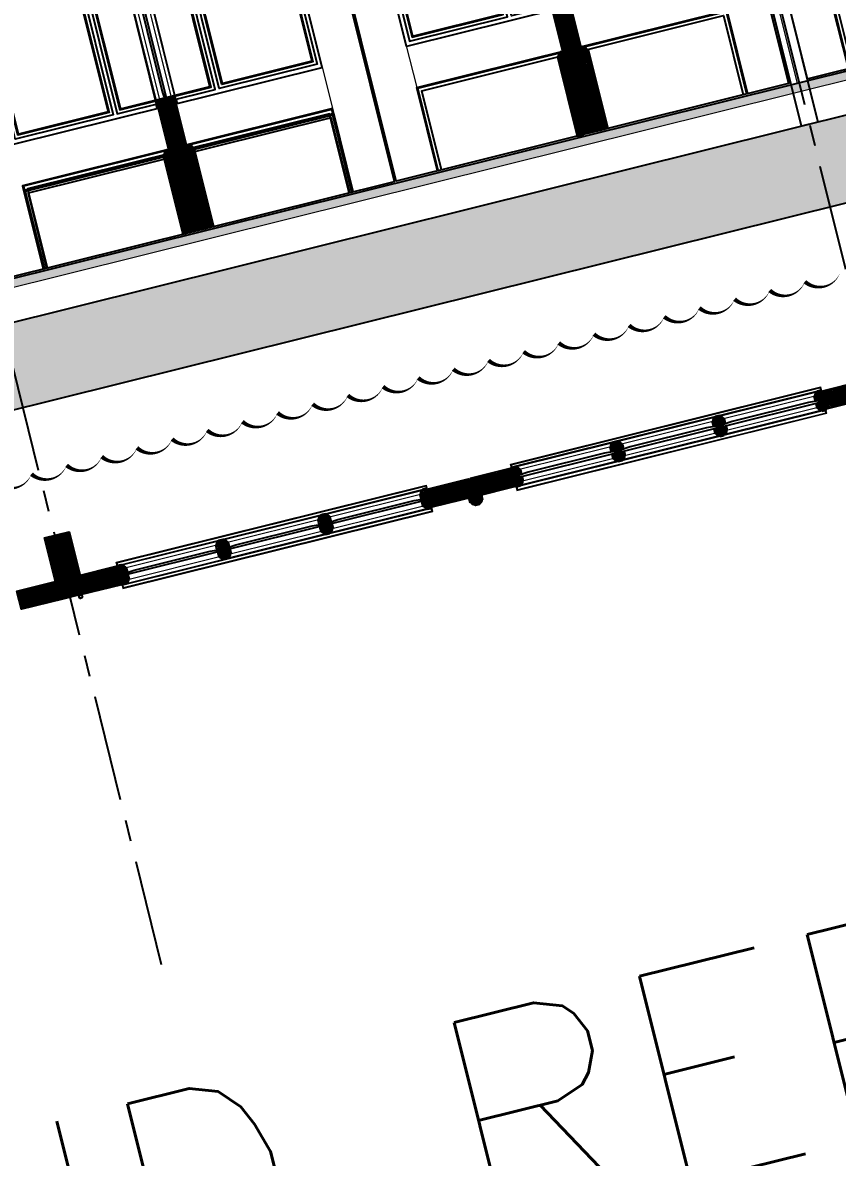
# Model space of a CAD drawing. Header units: inches. Extents: x 122939 to 389145, y 29603 to 574065.
# Drawn here: x 337216 to 339135, y 511446 to 514119 of the extents above; entities that cross this region are included whole.
import ezdxf

# ---------------------------------------------------------------- set-up
doc = ezdxf.new("R2010")
doc.units = ezdxf.units.IN
doc.header["$MEASUREMENT"] = 0
doc.linetypes.add('CENTER', pattern=[2, 1.25, -0.25, 0.25, -0.25])
for name, color, linetype in [('A-TEXT', 7, 'Continuous'), ('CQ marble hatch', 8, 'Continuous'), ('CQ Wall plan', 3, 'Continuous'), ('CQ wall section', 5, 'Continuous'), ('FURNITURE', 252, 'Continuous'), ('hatch', 8, 'Continuous'), ('Layer7', 8, 'Continuous')]:
    doc.layers.add(name, color=color, linetype=linetype)
doc.layers.add('CQ Marble', color=6, linetype='Continuous', lineweight=0)
doc.styles.add('romans', font='romans.shx')
pattern_1 = [(45, (-688.5992, 0), (-1.76776695, 1.76776695), [])]
pattern_2 = [(135, (1.718, -3005.4238), (-1.76776695, -1.76776695), [])]
pattern_3 = [(135, (994.3506, -3005.4238), (-1.76776695, -1.76776695), [])]
pattern_4 = [(148.971423, (333967.5382, 505888.1026), (-1.2886638, -2.1422758), [])]
pattern_5 = [(135, (247.5, 0), (-1.76776695, -1.76776695), [])]

# ---------------------------------------------------------------- blocks, each defined once
blk = doc.blocks.new('section a and b')
at = {"layer": 'CQ marble hatch', "ltscale": 1000}
h = blk.add_hatch(dxfattribs=at)
h.set_pattern_fill('ANSI36', color=256, scale=25, angle=-90, style=0)
h.set_pattern_definition([(315, (-98336.9395, 75766.195), (6.0766989, -1.65728152), [7.8125, -1.5625, 0, -1.5625])])
h.paths.add_polyline_path([(126942.6, -29210.5), (118702.1, -29210.5), (118702.1, -29190.5), (126942.6, -29190.5)])
at = {"layer": 'Layer7', "ltscale": 300}
h = blk.add_hatch(dxfattribs=at)
h.set_pattern_fill('AR-CONC', color=256, scale=10, style=0)
h.set_pattern_definition([(130, (126882.56, -934.096), (-71.72602, -6.27521), [7.5, -82.5]), (185, (126882.56, -934.096), (13.87513, 75.21921), [6, -66]), (79.5486, (126876.58, -934.62), (-57.85094, 68.94395), [6.37402, -70.11421]), (133.8158, (126882.56, -914.1), (-106.7241, -16.5519), [11.25, -123.75]), (83.3644, (126873.67, -915.47), (-93.46627, 97.4118), [9.56103, -105.1713]), (188.8158, (126882.56, -914.1), (-93.4662, 97.41186), [9, -99]), (159, (126872.56, -919.096), (-59.6907, -40.26189), [7.5, -82.5]), (214, (126872.56, -919.096), (-24.33153, 72.515), [6, -66]), (108.5486, (126867.586, -922.45), (-84.02226, 32.25305), [6.37402, -70.11421]), (142.5, (126882.56, -934.096), (-1.215986, 33.289385), [0, -65.2, 0, -67, 0, -66.25]), (172.5, (126882.56, -934.096), (-26.306954, 39.44117), [0, -38.2, 0, -63.7, 0, -25.25]), (212.5, (126904.86, -934.096), (-53.382244, -2.255487), [0, -25, 0, -78, 0, -103.5]), (222.5, (126914.86, -934.096), (-58.31862, 10.0105), [0, -32.5, 0, -51.8, 0, -73.5])])
h.paths.add_polyline_path([(118702.1, -29290.5), (126942.6, -29290.5), (126942.6, -29490.5), (118702.1, -29490.5)])
at = {"layer": 'CQ Marble'}
for p, q in [((118702.1, -29190.5, 0), (126942.6, -29190.5, 0)), ((118702.1, -29210.5, 0), (126942.6, -29210.5, 0))]:
    blk.add_line(p, q, dxfattribs=at)
at = {"layer": 'CQ Wall plan'}
blk.add_line((118702.1, -29290.5, 0), (126942.6, -29290.5, 0), dxfattribs=at)
blk.add_lwpolyline([(118702.1, -29490.5), (118702.1, -29490.5), (126942.6, -29490.5)], dxfattribs=at)
blk = doc.blocks.new('french door panel')
at = {"lineweight": 0}
h = blk.add_hatch(dxfattribs=at)
h.set_pattern_fill('ANSI31', color=8, scale=20)
h.set_pattern_definition([(45, (-731.5624, -509.562), (-1.76776695, 1.76776695), [])])
h.paths.add_polyline_path([(6404, 1964.3), (6404, 1974.3), (6402, 1974.3, 0.414214), (6394, 1982.3), (6394, 1984.3), (6383, 1984.3), (6383, 1974.3), (6356, 1974.3), (6356, 1964.3)])
h = blk.add_hatch(dxfattribs=at)
h.set_pattern_fill('ANSI31', color=8, scale=20, angle=90)
h.set_pattern_definition([(135, (-731.5624, -509.562), (-1.76776695, -1.76776695), [])])
h.paths.add_polyline_path([(6377, 1984.3), (6377, 1974.3), (6358, 1974.3, -0.414214), (6366, 1982.3), (6366, 1984.3)])
h = blk.add_hatch(dxfattribs=at)
h.set_pattern_fill('ANSI31', color=8, scale=20, angle=90)
h.set_pattern_definition([(135, (-731.5624, -504.562), (-1.76776695, -1.76776695), [])])
h.paths.add_polyline_path([(6358, 1662.2), (6358, 1964.3), (6402, 1964.3), (6402, 1662.2)])
h = blk.add_hatch(dxfattribs=at)
h.set_pattern_fill('ANSI31', color=8, scale=20)
h.set_pattern_definition(pattern_1)
h.paths.add_polyline_path([(6358, 1864.2), (6353, 1864.2), (6353, 1862.2, 0.414214), (6345, 1854.2), (6343, 1854.2), (6343, 1662.2), (6358, 1662.2)])
h = blk.add_hatch(dxfattribs=at)
h.set_pattern_fill('ANSI31', color=8, scale=20)
h.set_pattern_definition(pattern_1)
h.paths.add_polyline_path([(6402, 1662.2), (6417, 1662.2), (6417, 1854.2), (6415, 1854.2, 0.414214), (6407, 1862.2), (6407, 1864.2), (6402, 1864.2)])
at = {"color": 8, "lineweight": 0}
for p, q in [((6356, 1974.3), (6356, 4119.2, 0)), ((6404, 1974.3), (6404, 4119.2, 0)), ((6358, 2323.4), (6358, 1974.3, 0)), ((6366, 2315.4), (6366, 1982.3, 0)), ((6394, 2315.4), (6394, 1982.3, 0)), ((6402, 2323.4), (6402, 1974.3, 0)), ((6003.7, 1969.2), (6003.7, 1864.2))]:
    blk.add_line(p, q, dxfattribs=at)
at = {"color": 0, "lineweight": -2, "elevation": 0}
for points in [[(5903.7, 4229.2), (6856.2, 4229.2), (6856.2, 1662.2), (5903.7, 1662.2)], [(6003.7, 4129.2), (6756.2, 4129.2), (6756.2, 1964.3), (6003.7, 1964.3)], [(6251.2, 2323.4), (6013.7, 2323.4), (6013.7, 1974.3), (6251.2, 1974.3)], [(6243.2, 2315.4), (6021.7, 2315.4), (6021.7, 1982.3), (6243.2, 1982.3)], [(6241.2, 2313.4), (6023.7, 2313.4), (6023.7, 1984.3), (6241.2, 1984.3)], [(6261.2, 2323.4), (6498.7, 2323.4), (6498.7, 1974.3), (6261.2, 1974.3)], [(6269.2, 2315.4), (6490.7, 2315.4), (6490.7, 1982.3), (6269.2, 1982.3)], [(6271.2, 2313.4), (6488.7, 2313.4), (6488.7, 1984.3), (6271.2, 1984.3)], [(6746.2, 2323.4), (6508.7, 2323.4), (6508.7, 1974.3), (6746.2, 1974.3)], [(6738.2, 2315.4), (6516.7, 2315.4), (6516.7, 1982.3), (6738.2, 1982.3)], [(6736.2, 2313.4), (6518.7, 2313.4), (6518.7, 1984.3), (6736.2, 1984.3)]]:
    blk.add_lwpolyline(points, close=True, dxfattribs=at)
at = {"color": 8, "elevation": 0}
blk.add_lwpolyline([(6383.2, 2000.5), (6381.2, 1976.3), (6377.2, 1976.3), (6377.2, 2321.4), (6381.2, 2321.4), (6383.2, 2297.2)], close=True, dxfattribs=at)
at = {"color": 8, "lineweight": -2, "elevation": 0}
for points in [[(6356, 1974.3), (6356, 1964.3), (6404, 1964.3), (6404, 1974.3), (6402, 1974.3, 0.414214), (6394, 1982.3), (6394, 1984.3), (6383, 1984.3), (6383, 1974.3), (6356, 1974.3)], [(6358, 1974.3), (6377, 1974.3), (6377, 1984.3), (6366, 1984.3), (6366, 1982.3, 0.414214), (6358, 1974.3, -1)], [(6358, 1864.2), (6353, 1864.2), (6353, 1862.2, 0.414214), (6345, 1854.2), (6343, 1854.2), (6343, 1662.2), (6358, 1662.2)], [(6402, 1864.2), (6407, 1864.2), (6407, 1862.2, -0.414214), (6415, 1854.2), (6417, 1854.2), (6417, 1662.2), (6402, 1662.2)]]:
    blk.add_lwpolyline(points, format="xyb", dxfattribs=at)
blk.add_lwpolyline([(6358, 1662.2), (6358, 1964.3), (6402, 1964.3), (6402, 1662.2), (6358, 1662.2)], dxfattribs=at)
at = {"color": 0, "lineweight": -2, "elevation": 0}
for points in [[(6003.7, 1662.2), (6003.7, 1864.2), (6756.2, 1864.2), (6756.2, 1662.2)], [(6005.7, 1662.2), (6005.7, 1862.2), (6754.2, 1862.2), (6754.2, 1662.2)], [(6013.7, 1662.2), (6013.7, 1854.2), (6746.2, 1854.2), (6746.2, 1662.2)]]:
    blk.add_lwpolyline(points, dxfattribs=at)
blk = doc.blocks.new('french door fixed panel')
at = {"lineweight": 0}
h = blk.add_hatch(dxfattribs=at)
h.set_pattern_fill('ANSI31', color=8, scale=20, angle=90)
h.set_pattern_definition(pattern_2)
h.paths.add_polyline_path([(6901.2, 2857.1), (7001.2, 2857.1), (7001.2, 2901.1), (6901.2, 2901.1)])
h = blk.add_hatch(dxfattribs=at)
h.set_pattern_fill('ANSI31', color=8, scale=20)
h.set_pattern_definition([(45, (-0.3673, -3005.4238), (-1.76776695, 1.76776695), [])])
h.paths.add_polyline_path([(7021.1, 2893.1), (7019.1, 2893.1, 0.414214), (7011.1, 2901.1), (7011.1, 2903.1), (7001.1, 2903.1), (7001.1, 2855.1), (7011.1, 2855.1), (7011.1, 2882.1), (7021.1, 2882.1)])
h = blk.add_hatch(dxfattribs=at)
h.set_pattern_fill('ANSI31', color=8, scale=20)
h.set_pattern_definition([(45, (994.3506, -3005.4238), (-1.76776695, 1.76776695), [])])
edge = h.paths.add_edge_path()
edge.add_line((7245.6, 2855.1), (7245.6, 2882.1))
edge.add_line((7245.6, 2882.1), (7235.6, 2882.1))
edge.add_line((7235.6, 2882.1), (7235.6, 2893.1))
edge.add_line((7235.6, 2893.1), (7237.6, 2893.1))
edge.add_arc((7245.6, 2893.1), 8, 90, 180, ccw=False)
edge.add_line((7245.6, 2901.1), (7245.6, 2903.1))
edge.add_line((7245.6, 2903.1), (7255.6, 2903.1))
edge.add_line((7255.6, 2903.1), (7255.6, 2901.1))
edge.add_arc((7255.6, 2893.1), 8, 0, 90, ccw=False)
edge.add_line((7263.6, 2893.1), (7265.6, 2893.1))
edge.add_line((7265.6, 2893.1), (7265.6, 2882.1))
edge.add_line((7265.6, 2882.1), (7255.6, 2882.1))
edge.add_line((7255.6, 2882.1), (7255.6, 2855.1))
edge.add_line((7255.6, 2855.1), (7245.6, 2855.1))
h = blk.add_hatch(dxfattribs=at)
h.set_pattern_fill('ANSI31', color=8, scale=20)
h.set_pattern_definition([(45, (743.7012, -3005.4238), (-1.76776695, 1.76776695), [])])
h.paths.add_polyline_path([(7479.9, 2893.1), (7481.9, 2893.1, -0.414214), (7489.9, 2901.1), (7489.9, 2903.1), (7499.9, 2903.1), (7499.9, 2855.1), (7489.9, 2855.1), (7489.9, 2882.1), (7479.9, 2882.1)])
h = blk.add_hatch(dxfattribs=at)
h.set_pattern_fill('ANSI31', color=8, scale=20, angle=90)
h.set_pattern_definition(pattern_2)
h.paths.add_polyline_path([(7599.9, 2857.1), (7499.9, 2857.1), (7499.9, 2901.1), (7599.9, 2901.1)])
h = blk.add_hatch(dxfattribs=at)
h.set_pattern_fill('ANSI31', color=8, scale=20, angle=90)
h.set_pattern_definition([(135, (-0.3673, -3005.4238), (-1.76776695, -1.76776695), [])])
h.paths.add_polyline_path([(7021.1, 2876.1), (7011.1, 2876.1), (7011.1, 2857.1, 0.414214), (7019.1, 2865.1), (7021.1, 2865.1)])
h = blk.add_hatch(dxfattribs=at)
h.set_pattern_fill('ANSI31', color=8, scale=20, angle=90)
h.set_pattern_definition(pattern_3)
edge = h.paths.add_edge_path()
edge.add_line((7245.6, 2857.1), (7245.6, 2876.1))
edge.add_line((7245.6, 2876.1), (7235.6, 2876.1))
edge.add_line((7235.6, 2876.1), (7235.6, 2865.1))
edge.add_line((7235.6, 2865.1), (7237.6, 2865.1))
edge.add_arc((7245.6, 2865.1), 8, 180, 270)
h = blk.add_hatch(dxfattribs=at)
h.set_pattern_fill('ANSI31', color=8, scale=20, angle=90)
h.set_pattern_definition(pattern_3)
edge = h.paths.add_edge_path()
edge.add_line((7255.6, 2857.1), (7255.6, 2876.1))
edge.add_line((7255.6, 2876.1), (7265.6, 2876.1))
edge.add_line((7265.6, 2876.1), (7265.6, 2865.1))
edge.add_line((7265.6, 2865.1), (7263.6, 2865.1))
edge.add_arc((7255.6, 2865.1), 8, -90, 0, ccw=False)
h = blk.add_hatch(dxfattribs=at)
h.set_pattern_fill('ANSI31', color=8, scale=20, angle=90)
h.set_pattern_definition([(135, (743.7012, -3005.4238), (-1.76776695, -1.76776695), [])])
h.paths.add_polyline_path([(7479.9, 2876.1), (7489.9, 2876.1), (7489.9, 2857.1, -0.414214), (7481.9, 2865.1), (7479.9, 2865.1)])
at = {"color": 8, "lineweight": 0}
for p, q in [((7007.8, 2903.1), (7489.9, 2903.1)), ((7011.2, 2901.1), (7245.6, 2901.1)), ((7021.2, 2893.1), (7237.6, 2893.1)), ((7255.6, 2901.1), (7489.9, 2901.1)), ((7263.6, 2893.1), (7479.9, 2893.1)), ((7021.2, 2865.1), (7237.6, 2865.1)), ((7263.6, 2865.1), (7479.9, 2865.1)), ((7011.2, 2857.1), (7245.6, 2857.1)), ((7011.2, 2855.1), (7489.9, 2855.1)), ((7255.6, 2857.1), (7489.9, 2857.1)), ((7001.2, 1952.2), (7001.2, 1869.3)), ((7491.5, 1952.2), (7491.5, 1869.3))]:
    blk.add_line(p, q, dxfattribs=at)
at = {"color": 8, "lineweight": -2}
blk.add_line((7244.2, 2865.6), (7244.2, 2865.6), dxfattribs=at)
at = {"color": 0, "lineweight": -2, "elevation": 0}
for points in [[(7599.9, 4234.2), (6901.2, 4234.2), (6901.2, 1662.2), (7599.9, 1662.2)], [(7499.9, 4134.2), (7001.2, 4134.2), (7001.2, 1969.3), (7499.9, 1969.3)], [(7245.6, 4124.2), (7011.2, 4124.2), (7011.2, 3775.1), (7245.6, 3775.1)], [(7255.6, 4124.2), (7489.9, 4124.2), (7489.9, 3775.1), (7255.6, 3775.1)], [(7237.6, 4116.2), (7019.2, 4116.2), (7019.2, 3783.1), (7237.6, 3783.1)], [(7235.6, 4114.2), (7021.2, 4114.2), (7021.2, 3785.1), (7235.6, 3785.1)], [(7263.6, 4116.2), (7481.9, 4116.2), (7481.9, 3783.1), (7263.6, 3783.1)], [(7265.6, 4114.2), (7479.9, 4114.2), (7479.9, 3785.1), (7265.6, 3785.1)], [(7245.6, 3765.1), (7011.2, 3765.1), (7011.2, 3415.9), (7245.6, 3415.9)], [(7237.6, 3757.1), (7019.2, 3757.1), (7019.2, 3423.9), (7237.6, 3423.9)], [(7235.6, 3755.1), (7021.2, 3755.1), (7021.2, 3425.9), (7235.6, 3425.9)], [(7255.6, 3765.1), (7489.9, 3765.1), (7489.9, 3415.9), (7255.6, 3415.9)], [(7263.6, 3757.1), (7481.9, 3757.1), (7481.9, 3423.9), (7263.6, 3423.9)], [(7265.6, 3755.1), (7479.9, 3755.1), (7479.9, 3425.9), (7265.6, 3425.9)], [(7245.6, 3405.9), (7011.2, 3405.9), (7011.2, 3056.7), (7245.6, 3056.7)], [(7237.6, 3397.9), (7019.2, 3397.9), (7019.2, 3064.7), (7237.6, 3064.7)], [(7235.6, 3395.9), (7021.2, 3395.9), (7021.2, 3066.7), (7235.6, 3066.7)], [(7255.6, 3405.9), (7489.9, 3405.9), (7489.9, 3056.7), (7255.6, 3056.7)], [(7263.6, 3397.9), (7481.9, 3397.9), (7481.9, 3064.7), (7263.6, 3064.7)], [(7265.6, 3395.9), (7479.9, 3395.9), (7479.9, 3066.7), (7265.6, 3066.7)], [(7245.6, 3046.7), (7011.2, 3046.7), (7011.2, 2697.6), (7245.6, 2697.6)], [(7237.6, 3038.7), (7019.2, 3038.7), (7019.2, 2705.6), (7237.6, 2705.6)], [(7235.6, 3036.7), (7021.2, 3036.7), (7021.2, 2707.6), (7235.6, 2707.6)], [(7255.6, 3046.7), (7489.9, 3046.7), (7489.9, 2697.6), (7255.6, 2697.6)], [(7263.6, 3038.7), (7481.9, 3038.7), (7481.9, 2705.6), (7263.6, 2705.6)], [(7265.6, 3036.7), (7479.9, 3036.7), (7479.9, 2707.6), (7265.6, 2707.6)], [(7245.6, 2687.6), (7011.2, 2687.6), (7011.2, 2338.4), (7245.6, 2338.4)], [(7237.6, 2679.6), (7019.2, 2679.6), (7019.2, 2346.4), (7237.6, 2346.4)], [(7237.6, 2679.6), (7019.2, 2679.6), (7019.2, 2346.4), (7237.6, 2346.4)], [(7235.6, 2677.6), (7021.2, 2677.6), (7021.2, 2348.4), (7235.6, 2348.4)], [(7235.6, 2677.6), (7021.2, 2677.6), (7021.2, 2348.4), (7235.6, 2348.4)], [(7255.6, 2687.6), (7489.9, 2687.6), (7489.9, 2338.4), (7255.6, 2338.4)], [(7263.6, 2679.6), (7481.9, 2679.6), (7481.9, 2346.4), (7263.6, 2346.4)], [(7263.6, 2679.6), (7481.9, 2679.6), (7481.9, 2346.4), (7263.6, 2346.4)], [(7265.6, 2677.6), (7479.9, 2677.6), (7479.9, 2348.4), (7265.6, 2348.4)], [(7265.6, 2677.6), (7479.9, 2677.6), (7479.9, 2348.4), (7265.6, 2348.4)], [(7245.6, 2328.4), (7011.2, 2328.4), (7011.2, 1979.3), (7245.6, 1979.3)], [(7245.6, 2328.4), (7011.2, 2328.4), (7011.2, 1979.3), (7245.6, 1979.3)], [(7255.6, 2328.4), (7489.9, 2328.4), (7489.9, 1979.3), (7255.6, 1979.3)], [(7255.6, 2328.4), (7489.9, 2328.4), (7489.9, 1979.3), (7255.6, 1979.3)], [(7237.6, 2320.4), (7019.2, 2320.4), (7019.2, 1987.3), (7237.6, 1987.3)], [(7237.6, 2320.4), (7019.2, 2320.4), (7019.2, 1987.3), (7237.6, 1987.3)], [(7235.6, 2318.4), (7021.2, 2318.4), (7021.2, 1989.3), (7235.6, 1989.3)], [(7235.6, 2318.4), (7021.2, 2318.4), (7021.2, 1989.3), (7235.6, 1989.3)], [(7263.6, 2320.4), (7481.9, 2320.4), (7481.9, 1987.3), (7263.6, 1987.3)], [(7263.6, 2320.4), (7481.9, 2320.4), (7481.9, 1987.3), (7263.6, 1987.3)], [(7265.6, 2318.4), (7479.9, 2318.4), (7479.9, 1989.3), (7265.6, 1989.3)], [(7265.6, 2318.4), (7479.9, 2318.4), (7479.9, 1989.3), (7265.6, 1989.3)]]:
    blk.add_lwpolyline(points, close=True, dxfattribs=at)
at = {"color": 8, "lineweight": -2, "elevation": 0}
for points in [[(6901.2, 2857.1), (7001.2, 2857.1), (7001.2, 2901.1), (6901.2, 2901.1), (6901.2, 2857.1)], [(7599.9, 2857.1), (7499.9, 2857.1), (7499.9, 2901.1), (7599.9, 2901.1), (7599.9, 2857.1)]]:
    blk.add_lwpolyline(points, dxfattribs=at)
for points in [[(7011.2, 2855.1), (7001.2, 2855.1), (7001.2, 2903.1), (7011.2, 2903.1), (7011.2, 2901.1, -0.414214), (7019.2, 2893.1), (7021.2, 2893.1), (7021.2, 2882.1), (7011.2, 2882.1), (7011.2, 2855.1)], [(7489.9, 2855.1), (7499.9, 2855.1), (7499.9, 2903.1), (7489.9, 2903.1), (7489.9, 2901.1, 0.414214), (7481.9, 2893.1), (7479.9, 2893.1), (7479.9, 2882.1), (7489.9, 2882.1), (7489.9, 2855.1)], [(7011.2, 2857.1), (7011.2, 2876.1), (7021.2, 2876.1), (7021.2, 2865.1), (7019.2, 2865.1, -0.414214), (7011.2, 2857.1, 1)], [(7245.6, 2857.1), (7245.6, 2876.1), (7235.6, 2876.1), (7235.6, 2865.1), (7237.6, 2865.1, 0.414214), (7245.6, 2857.1, -1)], [(7255.6, 2857.1), (7255.6, 2876.1), (7265.6, 2876.1), (7265.6, 2865.1), (7263.6, 2865.1, -0.414214), (7255.6, 2857.1, 1)], [(7489.9, 2857.1), (7489.9, 2876.1), (7479.9, 2876.1), (7479.9, 2865.1), (7481.9, 2865.1, 0.414214), (7489.9, 2857.1, -1)]]:
    blk.add_lwpolyline(points, format="xyb", dxfattribs=at)
blk.add_lwpolyline([(7255.6, 2855.1), (7255.6, 2882.1), (7265.6, 2882.1), (7265.6, 2893.1), (7263.6, 2893.1, 0.414214), (7255.6, 2901.1), (7255.6, 2903.1), (7245.6, 2903.1), (7245.6, 2901.1, 0.414214), (7237.6, 2893.1), (7235.6, 2893.1), (7235.6, 2882.1), (7245.6, 2882.1), (7245.6, 2855.1)], format="xyb", close=True, dxfattribs=at)
at = {"color": 8, "elevation": 0}
for points in [[(7037.5, 2882.2), (7013.2, 2880.2), (7013.2, 2876.2), (7243.6, 2876.2), (7243.6, 2880.2), (7219.3, 2882.2)], [(7463.7, 2882.2), (7487.9, 2880.2), (7487.9, 2876.2), (7257.6, 2876.2), (7257.6, 2880.2), (7281.8, 2882.2)]]:
    blk.add_lwpolyline(points, close=True, dxfattribs=at)
at = {"color": 0, "lineweight": -2, "elevation": 0}
for points in [[(7001.2, 1662.2), (7001.2, 1864.2), (7499.9, 1864.2), (7499.9, 1662.2)], [(7003.2, 1662.2), (7003.2, 1862.2), (7497.9, 1862.2), (7497.9, 1662.2)], [(7011.2, 1662.2), (7011.2, 1854.2), (7489.9, 1854.2), (7489.9, 1662.2)]]:
    blk.add_lwpolyline(points, dxfattribs=at)
blk = doc.blocks.new('A$C276B60FF')
at = {"layer": 'FURNITURE', "color": 0, "lineweight": 5}
for p, q in [((4, -4.7, -468.2), (5.3, -3.4, -468.2)), ((4, -6.4, -468.2), (5.2, -5.2, -468.2)), ((5.2, -4.4, -468.2), (4.2, -4.9, -468.2)), ((5.1, -6.2, -468.2), (4.2, -6.6, -468.2)), ((8, -4.7, -468.2), (6.7, -3.4, -468.2)), ((6.8, -4.4, -468.2), (7.9, -4.9, -468.2)), ((8, -6.4, -468.2), (6.9, -5.2, -468.2)), ((6.9, -6.2, -468.2), (7.9, -6.6, -468.2))]:
    blk.add_line(p, q, dxfattribs=at)
at = {"layer": 'FURNITURE', "color": 0, "lineweight": 5, "elevation": -468.2}
for points in [[(3, -9.9), (3, -7.9, -0.371091), (3.5, -7.4, -0.011049), (5, -7.3, -0.011049)], [(7, -7.3, -0.01116), (8.5, -7.4, -0.382087), (9, -7.9), (9, -9, -0.302252), (8.7, -9.5, -0.080721), (3.5, -10.4, -0.418), (3, -9.9)], [(6.7, -3.4), (6.7, -2.9, 0.873613), (5.4, -3), (5.3, -3.4)]]:
    blk.add_lwpolyline(points, format="xyb", dxfattribs=at)
for points in [[(5.1, -6.2), (5, -7.3)], [(5.2, -4.4), (5.2, -5.2)], [(6.9, -5.2), (6.8, -4.4)], [(7, -7.3), (6.9, -6.2)]]:
    blk.add_lwpolyline(points, dxfattribs=at)
at = {"layer": 'FURNITURE', "color": 0, "lineweight": 5}
for centre, start, end in [((4.1, -4.8, -468.2), 141.1325, 292.0729), ((4.1, -6.5, -468.2), 141.1325, 292.0729), ((7.9, -4.8, -468.2), 247.9271, 38.8675), ((7.9, -6.5, -468.2), 247.9271, 38.8675)]:
    blk.add_arc(centre, 0.1, start, end, dxfattribs=at)
blk = doc.blocks.new('french door top')
at = {"lineweight": 0}
h = blk.add_hatch(dxfattribs=at)
h.set_pattern_fill('ANSI31', color=8, scale=20)
h.paths.add_polyline_path([(6003.7, 5860.5), (6013.7, 5860.5), (6013.7, 5887.5), (6023.7, 5887.5), (6023.7, 5898.5), (6021.7, 5898.5, 0.414214), (6013.7, 5906.5), (6013.7, 5908.5), (6003.7, 5908.5)])
h = blk.add_hatch(dxfattribs=at)
h.set_pattern_fill('ANSI31', color=8, scale=20)
edge = h.paths.add_edge_path()
edge.add_line((6251.2, 5860.5), (6251.2, 5887.5))
edge.add_line((6251.2, 5887.5), (6241.2, 5887.5))
edge.add_line((6241.2, 5887.5), (6241.2, 5898.5))
edge.add_line((6241.2, 5898.5), (6243.2, 5898.5))
edge.add_arc((6251.2, 5898.5), 8, 90, 180, ccw=False)
edge.add_line((6251.2, 5906.5), (6251.2, 5908.5))
edge.add_line((6251.2, 5908.5), (6261.2, 5908.5))
edge.add_line((6261.2, 5908.5), (6261.2, 5906.5))
edge.add_arc((6261.2, 5898.5), 8, 0, 90, ccw=False)
edge.add_line((6269.2, 5898.5), (6271.2, 5898.5))
edge.add_line((6271.2, 5898.5), (6271.2, 5887.5))
edge.add_line((6271.2, 5887.5), (6261.2, 5887.5))
edge.add_line((6261.2, 5887.5), (6261.2, 5860.5))
edge.add_line((6261.2, 5860.5), (6251.2, 5860.5))
h = blk.add_hatch(dxfattribs=at)
h.set_pattern_fill('ANSI31', color=8, scale=20)
h.set_pattern_definition([(45, (247.5, 0), (-1.76776695, 1.76776695), [])])
edge = h.paths.add_edge_path()
edge.add_line((6498.7, 5860.5), (6498.7, 5887.5))
edge.add_line((6498.7, 5887.5), (6488.7, 5887.5))
edge.add_line((6488.7, 5887.5), (6488.7, 5898.5))
edge.add_line((6488.7, 5898.5), (6490.7, 5898.5))
edge.add_arc((6498.7, 5898.5), 8, 90, 180, ccw=False)
edge.add_line((6498.7, 5906.5), (6498.7, 5908.5))
edge.add_line((6498.7, 5908.5), (6508.7, 5908.5))
edge.add_line((6508.7, 5908.5), (6508.7, 5906.5))
edge.add_arc((6508.7, 5898.5), 8, 0, 90, ccw=False)
edge.add_line((6516.7, 5898.5), (6518.7, 5898.5))
edge.add_line((6518.7, 5898.5), (6518.7, 5887.5))
edge.add_line((6518.7, 5887.5), (6508.7, 5887.5))
edge.add_line((6508.7, 5887.5), (6508.7, 5860.5))
edge.add_line((6508.7, 5860.5), (6498.7, 5860.5))
h = blk.add_hatch(dxfattribs=at)
h.set_pattern_fill('ANSI31', color=8, scale=20)
h.paths.add_polyline_path([(6736.2, 5898.5), (6738.2, 5898.5, -0.414214), (6746.2, 5906.5), (6746.2, 5908.5), (6756.2, 5908.5), (6756.2, 5860.5), (6746.2, 5860.5), (6746.2, 5887.5), (6736.2, 5887.5)])
h = blk.add_hatch(dxfattribs=at)
h.set_pattern_fill('ANSI31', color=8, scale=20, angle=90)
h.paths.add_polyline_path([(5903.7, 5862.5), (6003.7, 5862.5), (6003.7, 5906.5), (5903.7, 5906.5)])
h = blk.add_hatch(dxfattribs=at)
h.set_pattern_fill('ANSI31', color=8, scale=20, angle=90)
h.paths.add_polyline_path([(6023.7, 5881.5), (6013.7, 5881.5), (6013.7, 5862.5, 0.414214), (6021.7, 5870.5), (6023.7, 5870.5)])
h = blk.add_hatch(dxfattribs=at)
h.set_pattern_fill('ANSI31', color=8, scale=20, angle=90)
edge = h.paths.add_edge_path()
edge.add_line((6251.2, 5862.5), (6251.2, 5881.5))
edge.add_line((6251.2, 5881.5), (6241.2, 5881.5))
edge.add_line((6241.2, 5881.5), (6241.2, 5870.5))
edge.add_line((6241.2, 5870.5), (6243.2, 5870.5))
edge.add_arc((6251.2, 5870.5), 8, 180, 270)
h = blk.add_hatch(dxfattribs=at)
h.set_pattern_fill('ANSI31', color=8, scale=20, angle=90)
edge = h.paths.add_edge_path()
edge.add_line((6261.2, 5862.5), (6261.2, 5881.5))
edge.add_line((6261.2, 5881.5), (6271.2, 5881.5))
edge.add_line((6271.2, 5881.5), (6271.2, 5870.5))
edge.add_line((6271.2, 5870.5), (6269.2, 5870.5))
edge.add_arc((6261.2, 5870.5), 8, -90, 0, ccw=False)
h = blk.add_hatch(dxfattribs=at)
h.set_pattern_fill('ANSI31', color=8, scale=20, angle=90)
h.set_pattern_definition(pattern_5)
edge = h.paths.add_edge_path()
edge.add_line((6498.7, 5862.5), (6498.7, 5881.5))
edge.add_line((6498.7, 5881.5), (6488.7, 5881.5))
edge.add_line((6488.7, 5881.5), (6488.7, 5870.5))
edge.add_line((6488.7, 5870.5), (6490.7, 5870.5))
edge.add_arc((6498.7, 5870.5), 8, 180, 270)
h = blk.add_hatch(dxfattribs=at)
h.set_pattern_fill('ANSI31', color=8, scale=20, angle=90)
h.set_pattern_definition(pattern_5)
edge = h.paths.add_edge_path()
edge.add_line((6508.7, 5862.5), (6508.7, 5881.5))
edge.add_line((6508.7, 5881.5), (6518.7, 5881.5))
edge.add_line((6518.7, 5881.5), (6518.7, 5870.5))
edge.add_line((6518.7, 5870.5), (6516.7, 5870.5))
edge.add_arc((6508.7, 5870.5), 8, -90, 0, ccw=False)
h = blk.add_hatch(dxfattribs=at)
h.set_pattern_fill('ANSI31', color=8, scale=20, angle=90)
h.paths.add_polyline_path([(6736.2, 5881.5), (6746.2, 5881.5), (6746.2, 5862.5, -0.414214), (6738.2, 5870.5), (6736.2, 5870.5)])
h = blk.add_hatch(dxfattribs=at)
h.set_pattern_fill('ANSI31', color=8, scale=20, angle=90)
edge = h.paths.add_edge_path()
edge.add_line((6856.2, 5862.5), (6756.2, 5862.5))
edge.add_line((6756.2, 5862.5), (6756.2, 5906.5))
edge.add_line((6756.2, 5906.5), (6855.8, 5906.5))
edge.add_line((6855.8, 5906.5), (6855.8, 5862.5))
at = {"color": 8, "lineweight": 0}
for p, q in [((6746.2, 5908.5), (6013.7, 5908.5)), ((6251.2, 5906.5), (6013.7, 5906.5)), ((6243.2, 5898.5), (6021.7, 5898.5)), ((6498.7, 5906.5), (6261.2, 5906.5)), ((6490.7, 5898.5), (6269.2, 5898.5)), ((6746.2, 5906.5), (6508.7, 5906.5)), ((6736.2, 5898.5), (6516.7, 5898.5)), ((6251.2, 5862.5), (6013.7, 5862.5)), ((6746.2, 5860.5), (6013.7, 5860.5)), ((6243.2, 5870.5), (6021.7, 5870.5)), ((6498.7, 5862.5), (6261.2, 5862.5)), ((6490.7, 5870.5), (6269.2, 5870.5)), ((6746.2, 5862.5), (6508.7, 5862.5)), ((6736.2, 5870.5), (6516.7, 5870.5))]:
    blk.add_line(p, q, dxfattribs=at)
at = {"color": 0, "lineweight": -2, "elevation": 0}
for points in [[(6013.7, 5860.5), (6003.7, 5860.5), (6003.7, 5908.5), (6013.7, 5908.5), (6013.7, 5906.5, -0.414214), (6021.7, 5898.5), (6023.7, 5898.5), (6023.7, 5887.5), (6013.7, 5887.5), (6013.7, 5860.5)], [(6746.2, 5860.5), (6756.2, 5860.5), (6756.2, 5908.5), (6746.2, 5908.5), (6746.2, 5906.5, 0.414214), (6738.2, 5898.5), (6736.2, 5898.5), (6736.2, 5887.5), (6746.2, 5887.5), (6746.2, 5860.5)], [(6013.7, 5862.5), (6013.7, 5881.5), (6023.7, 5881.5), (6023.7, 5870.5), (6021.7, 5870.5, -0.414214), (6013.7, 5862.5, 1)], [(6251.2, 5862.5), (6251.2, 5881.5), (6241.2, 5881.5), (6241.2, 5870.5), (6243.2, 5870.5, 0.414214), (6251.2, 5862.5, -1)], [(6261.2, 5862.5), (6261.2, 5881.5), (6271.2, 5881.5), (6271.2, 5870.5), (6269.2, 5870.5, -0.414214), (6261.2, 5862.5, 1)], [(6746.2, 5862.5), (6746.2, 5881.5), (6736.2, 5881.5), (6736.2, 5870.5), (6738.2, 5870.5, 0.414214), (6746.2, 5862.5, -1)]]:
    blk.add_lwpolyline(points, format="xyb", dxfattribs=at)
blk.add_lwpolyline([(6251.2, 5860.5), (6251.2, 5887.5), (6241.2, 5887.5), (6241.2, 5898.5), (6243.2, 5898.5, -0.414214), (6251.2, 5906.5), (6251.2, 5908.5), (6261.2, 5908.5), (6261.2, 5906.5, -0.414214), (6269.2, 5898.5), (6271.2, 5898.5), (6271.2, 5887.5), (6261.2, 5887.5), (6261.2, 5860.5)], format="xyb", close=True, dxfattribs=at)
at = {"color": 0, "lineweight": -2}
blk.add_lwpolyline([(6508.7, 5860.5), (6508.7, 5887.5), (6518.7, 5887.5), (6518.7, 5898.5), (6516.7, 5898.5, 0.414214), (6508.7, 5906.5), (6508.7, 5908.5), (6498.7, 5908.5), (6498.7, 5906.5, 0.414214), (6490.7, 5898.5), (6488.7, 5898.5), (6488.7, 5887.5), (6498.7, 5887.5), (6498.7, 5860.5)], format="xyb", close=True, dxfattribs=at)
at = {"color": 0, "lineweight": -2, "elevation": 0}
for points in [[(5903.7, 5862.5), (6003.7, 5862.5), (6003.7, 5906.5), (5903.7, 5906.5), (5903.7, 5862.5)], [(6856.2, 5862.5), (6756.2, 5862.5), (6756.2, 5906.5), (6855.8, 5906.5), (6855.8, 5862.5)]]:
    blk.add_lwpolyline(points, dxfattribs=at)
at = {"color": 0, "elevation": 0}
for points in [[(6040, 5887.7), (6015.7, 5885.7), (6015.7, 5881.7), (6249.2, 5881.7), (6249.2, 5885.7), (6225, 5887.7)], [(6535, 5887.7), (6510.7, 5885.7), (6510.7, 5881.7), (6744.2, 5881.7), (6744.2, 5885.7), (6720, 5887.7)]]:
    blk.add_lwpolyline(points, close=True, dxfattribs=at)
at = {"color": 0}
blk.add_lwpolyline([(6287.5, 5887.7), (6263.2, 5885.7), (6263.2, 5881.7), (6496.7, 5881.7), (6496.7, 5885.7), (6472.5, 5887.7)], close=True, dxfattribs=at)
at = {"color": 0, "lineweight": -2}
for points in [[(6498.7, 5862.5), (6498.7, 5881.5), (6488.7, 5881.5), (6488.7, 5870.5), (6490.7, 5870.5, 0.414214), (6498.7, 5862.5, -1)], [(6508.7, 5862.5), (6508.7, 5881.5), (6518.7, 5881.5), (6518.7, 5870.5), (6516.7, 5870.5, -0.414214), (6508.7, 5862.5, 1)]]:
    blk.add_lwpolyline(points, format="xyb", dxfattribs=at)

msp = doc.modelspace()

# ---------------------------------------------------------------- hatches: boundary and pattern name
at = {"lineweight": 0}
h = msp.add_hatch(dxfattribs=at)
h.set_pattern_fill('ANSI31', color=8, scale=20, angle=13.971423)
h.set_pattern_definition([(58.971423, (333967.5382, 505888.1026), (-2.1422758, 1.2886638), [])])
edge = h.paths.add_edge_path()
edge.add_line((338281.187, 513002.559), (338297.01, 513006.495))
edge.add_line((338297.01, 513006.495), (338299.666, 512995.821))
edge.add_line((338299.666, 512995.821), (338297.725, 512995.338))
edge.add_arc((338289.962, 512993.406), 8, -76.028577, 13.971423, ccw=False)
edge.add_line((338291.893, 512985.643), (338292.376, 512983.702))
edge.add_line((338292.376, 512983.702), (338282.672, 512981.288))
edge.add_line((338282.672, 512981.288), (338282.189, 512983.229))
edge.add_arc((338280.258, 512990.992), 8, 193.971423, 283.971423, ccw=False)
edge.add_line((338272.494, 512989.061), (338270.554, 512988.578))
edge.add_line((338270.554, 512988.578), (338268.381, 512997.311))
edge.add_line((338268.381, 512997.311), (338278.085, 512999.726))
edge.add_line((338278.085, 512999.726), (338281.67, 513000.618))
edge.add_line((338281.67, 513000.618), (338281.187, 513002.559))
h = msp.add_hatch(dxfattribs=at)
h.set_pattern_fill('ANSI31', color=8, scale=20, angle=103.971423)
h.set_pattern_definition(pattern_4)
h.paths.add_polyline_path([(337293.384, 512802.136), (337267.791, 512905), (337326.016, 512919.487), (337350.884, 512819.534), (337346.032, 512818.326), (337344.584, 512824.149), (337342.643, 512823.666), (337344.092, 512817.844), (337339.239, 512816.636), (337350.587, 512771.027), (337310.526, 512761.06), (337299.903, 512803.758)])
h = msp.add_hatch(dxfattribs=at)
h.set_pattern_fill('ANSI31', color=8, scale=20, angle=103.971423)
h.set_pattern_definition(pattern_4)
h.paths.add_polyline_path([(337310.526, 512761.06), (337213.485, 512736.916), (337202.861, 512779.614), (337299.903, 512803.758)])

# ---------------------------------------------------------------- linework, layer by layer
at = {"color": 4}
msp.add_line((342083.481, 514732.578, 0.001), (330139.194, 511760.86, 0.001), dxfattribs=at)
at = {"color": 252}
for p, q in [((337349.333, 512769.198, 0.002), (337341.469, 512800.806, 0.002)), ((337343.078, 512801.206, 0.002), (337350.719, 512770.495, 0.002)), ((337345.443, 512801.794, 0.002), (337353.084, 512771.083, 0.002)), ((337354.916, 512770.587, 0.002), (337347.052, 512802.195, 0.002))]:
    msp.add_line(p, q, dxfattribs=at)
at = {"color": 0, "elevation": 0.002}
msp.add_lwpolyline([(339089.63, 513884.664), (339050.813, 513875.007), (338394.789, 516511.779), (338433.606, 516521.436)], close=True, dxfattribs=at)
for points in [[(337994.91, 513720.501), (337949.036, 513904.88), (337218.798, 513723.198), (337264.671, 513538.819)], [(337991.925, 513719.758), (337946.794, 513901.153), (337222.525, 513720.956), (337267.656, 513539.561)], [(337986.709, 513718.46), (337942.876, 513894.638), (337229.039, 513717.037), (337272.872, 513540.859)]]:
    msp.add_lwpolyline(points, dxfattribs=at)
at = {"color": 2}
msp.add_lwpolyline([(339141.639, 513529.263, 0, 10, -0.52056705), (339058.863, 513508.702, 0, 10, -0.52056705), (338976.039, 513488.036, 0, 10, -0.52056705), (338893.208, 513467.454, 0, 10, -0.52056705), (338810.433, 513446.895, 0, 10, -0.52056705), (338727.61, 513426.227, 0, 10, -0.52056705), (338644.777, 513405.645, 0, 10, -0.52056705), (338562.004, 513385.088, 0, 10, -0.52056705), (338479.181, 513364.419, 0, 10, -0.52056705), (338396.346, 513343.836, 0, 10, -0.52056705), (338313.574, 513323.281, 0, 10, -0.52056705), (338230.752, 513302.611, 0, 10, -0.52056705), (338147.915, 513282.027, 0, 10, -0.52056705), (338065.144, 513261.474, 0, 10, -0.52056705), (337982.322, 513240.802, 0, 10, -0.52056705), (337899.484, 513220.218, 0, 10, -0.52056705), (337816.714, 513199.667, 0, 10, -0.52056705), (337733.893, 513178.994, 0, 10, -0.52056705), (337651.054, 513158.409, 0, 10, -0.52056705), (337568.284, 513137.861, 0, 10, -0.52056705), (337485.464, 513117.186, 0, 10, -0.52056705), (337402.623, 513096.601, 0, 10, -0.52056705), (337319.855, 513076.054, 0, 10, -0.52056705), (337237.035, 513055.378, 0, 10, -0.52056705), (337154.193, 513034.791, 0, 10, -0.52056705)], format="xyseb", dxfattribs=at)
at = {"color": 8, "lineweight": 0, "elevation": 0.002}
for points in [[(338367.605, 513069.401), (338365.191, 513079.105), (339095.429, 513260.787), (339097.844, 513251.083)], [(338369.063, 513071.824), (338367.615, 513077.647), (339093.971, 513258.363), (339095.42, 513252.541)], [(338378.229, 513026.702), (338380.643, 513016.998), (339110.881, 513198.68), (339108.467, 513208.384)], [(338380.652, 513025.244), (338382.101, 513019.422), (339108.458, 513200.138), (339107.009, 513205.961)], [(337438.946, 512838.352), (337436.532, 512848.056), (338166.77, 513029.738), (338169.184, 513020.034)], [(337440.404, 512840.776), (337438.956, 512846.598), (338165.312, 513027.314), (338166.761, 513021.492)], [(337449.569, 512795.654), (337451.984, 512785.949), (338182.222, 512967.631), (338179.808, 512977.336)], [(337451.993, 512794.196), (337453.442, 512788.373), (338179.798, 512969.089), (338178.35, 512974.912)]]:
    msp.add_lwpolyline(points, dxfattribs=at)
at = {"color": 0, "lineweight": -2, "elevation": 0.002}
msp.add_lwpolyline([(338281.187, 513002.559), (338281.187, 513002.559), (338297.01, 513006.495), (338299.666, 512995.821), (338297.725, 512995.338, -0.41421356), (338291.893, 512985.643), (338292.376, 512983.702), (338282.672, 512981.288), (338282.189, 512983.229, -0.41421356), (338272.494, 512989.061), (338270.554, 512988.578), (338268.381, 512997.311), (338278.085, 512999.726), (338281.67, 513000.618)], format="xyb", close=True, dxfattribs=at)
msp.add_lwpolyline([(337293.384, 512802.136), (337267.791, 512905), (337326.016, 512919.487), (337350.884, 512819.534), (337346.032, 512818.326), (337344.584, 512824.149), (337342.643, 512823.666), (337344.092, 512817.844), (337339.239, 512816.636), (337350.587, 512771.027), (337310.526, 512761.06), (337299.903, 512803.758)], close=True, dxfattribs=at)
msp.add_lwpolyline([(337310.526, 512761.06), (337213.485, 512736.916), (337202.861, 512779.614), (337299.903, 512803.758), (337310.526, 512761.06)], dxfattribs=at)
at = {"color": 252}
for radius in [4.312, 3.533]:
    msp.add_circle((337352.9, 512766.775, 0.002), radius, dxfattribs=at)
at = {"layer": 'CQ Marble', "elevation": 0.001}
msp.add_lwpolyline([(339065.486, 513981.706), (339041.226, 513975.67), (338996.56, 514155.197), (338999.471, 514155.921, -0.41481606), (339006.761, 514168.04), (339006.037, 514170.951), (339007.495, 514173.375), (339017.199, 514175.789)], format="xyb", dxfattribs=at)
at = {"layer": 'hatch', "linetype": 'CENTER', "ltscale": 200}
for p, q in [((339445.175, 512372.777, 0.002), (337864.13, 518727.503, 0.002)), ((337543.674, 511899.687, 0.002), (335962.629, 518254.413, 0.002))]:
    msp.add_line(p, q, dxfattribs=at)

# ---------------------------------------------------------------- block references
at = {"color": 0, "rotation": 13.97142328298569}
for name, p in [('french door fixed panel', (332768.534, 510707.284, 0.002)), ('french door panel', (332768.534, 510707.284, 0.002)), ('french door top', (333967.538, 505888.103, 0.002))]:
    msp.add_blockref(name, p, dxfattribs=at)
at = {"color": 0, "xscale": -1, "rotation": 13.97142328298562}
for name, p in [('french door panel', (344222.356, 513556.975, 0.002)), ('french door top', (345421.36, 508737.794, 0.002))]:
    msp.add_blockref(name, p, dxfattribs=at)
at = {"rotation": 13.97142328298569}
msp.add_blockref('A$C276B60FF', (337337.523, 512823.721, 468.18), dxfattribs=at)
at = {"layer": 'CQ wall section', "color": 0, "rotation": 13.97142328298569}
msp.add_blockref('section a and b', (211848.651, 512410.809, 0.002), dxfattribs=at)

# ---------------------------------------------------------------- texts
at = {"layer": 'A-TEXT', "color": 1, "style": 'romans'}
msp.add_text('CANCEL COLUMNS AND REPLACE BY FRENCH DOOR', height=500, rotation=13.971423, dxfattribs=at).set_placement((330472.186, 509317.602, 0))

doc.saveas('drawing.dxf')
